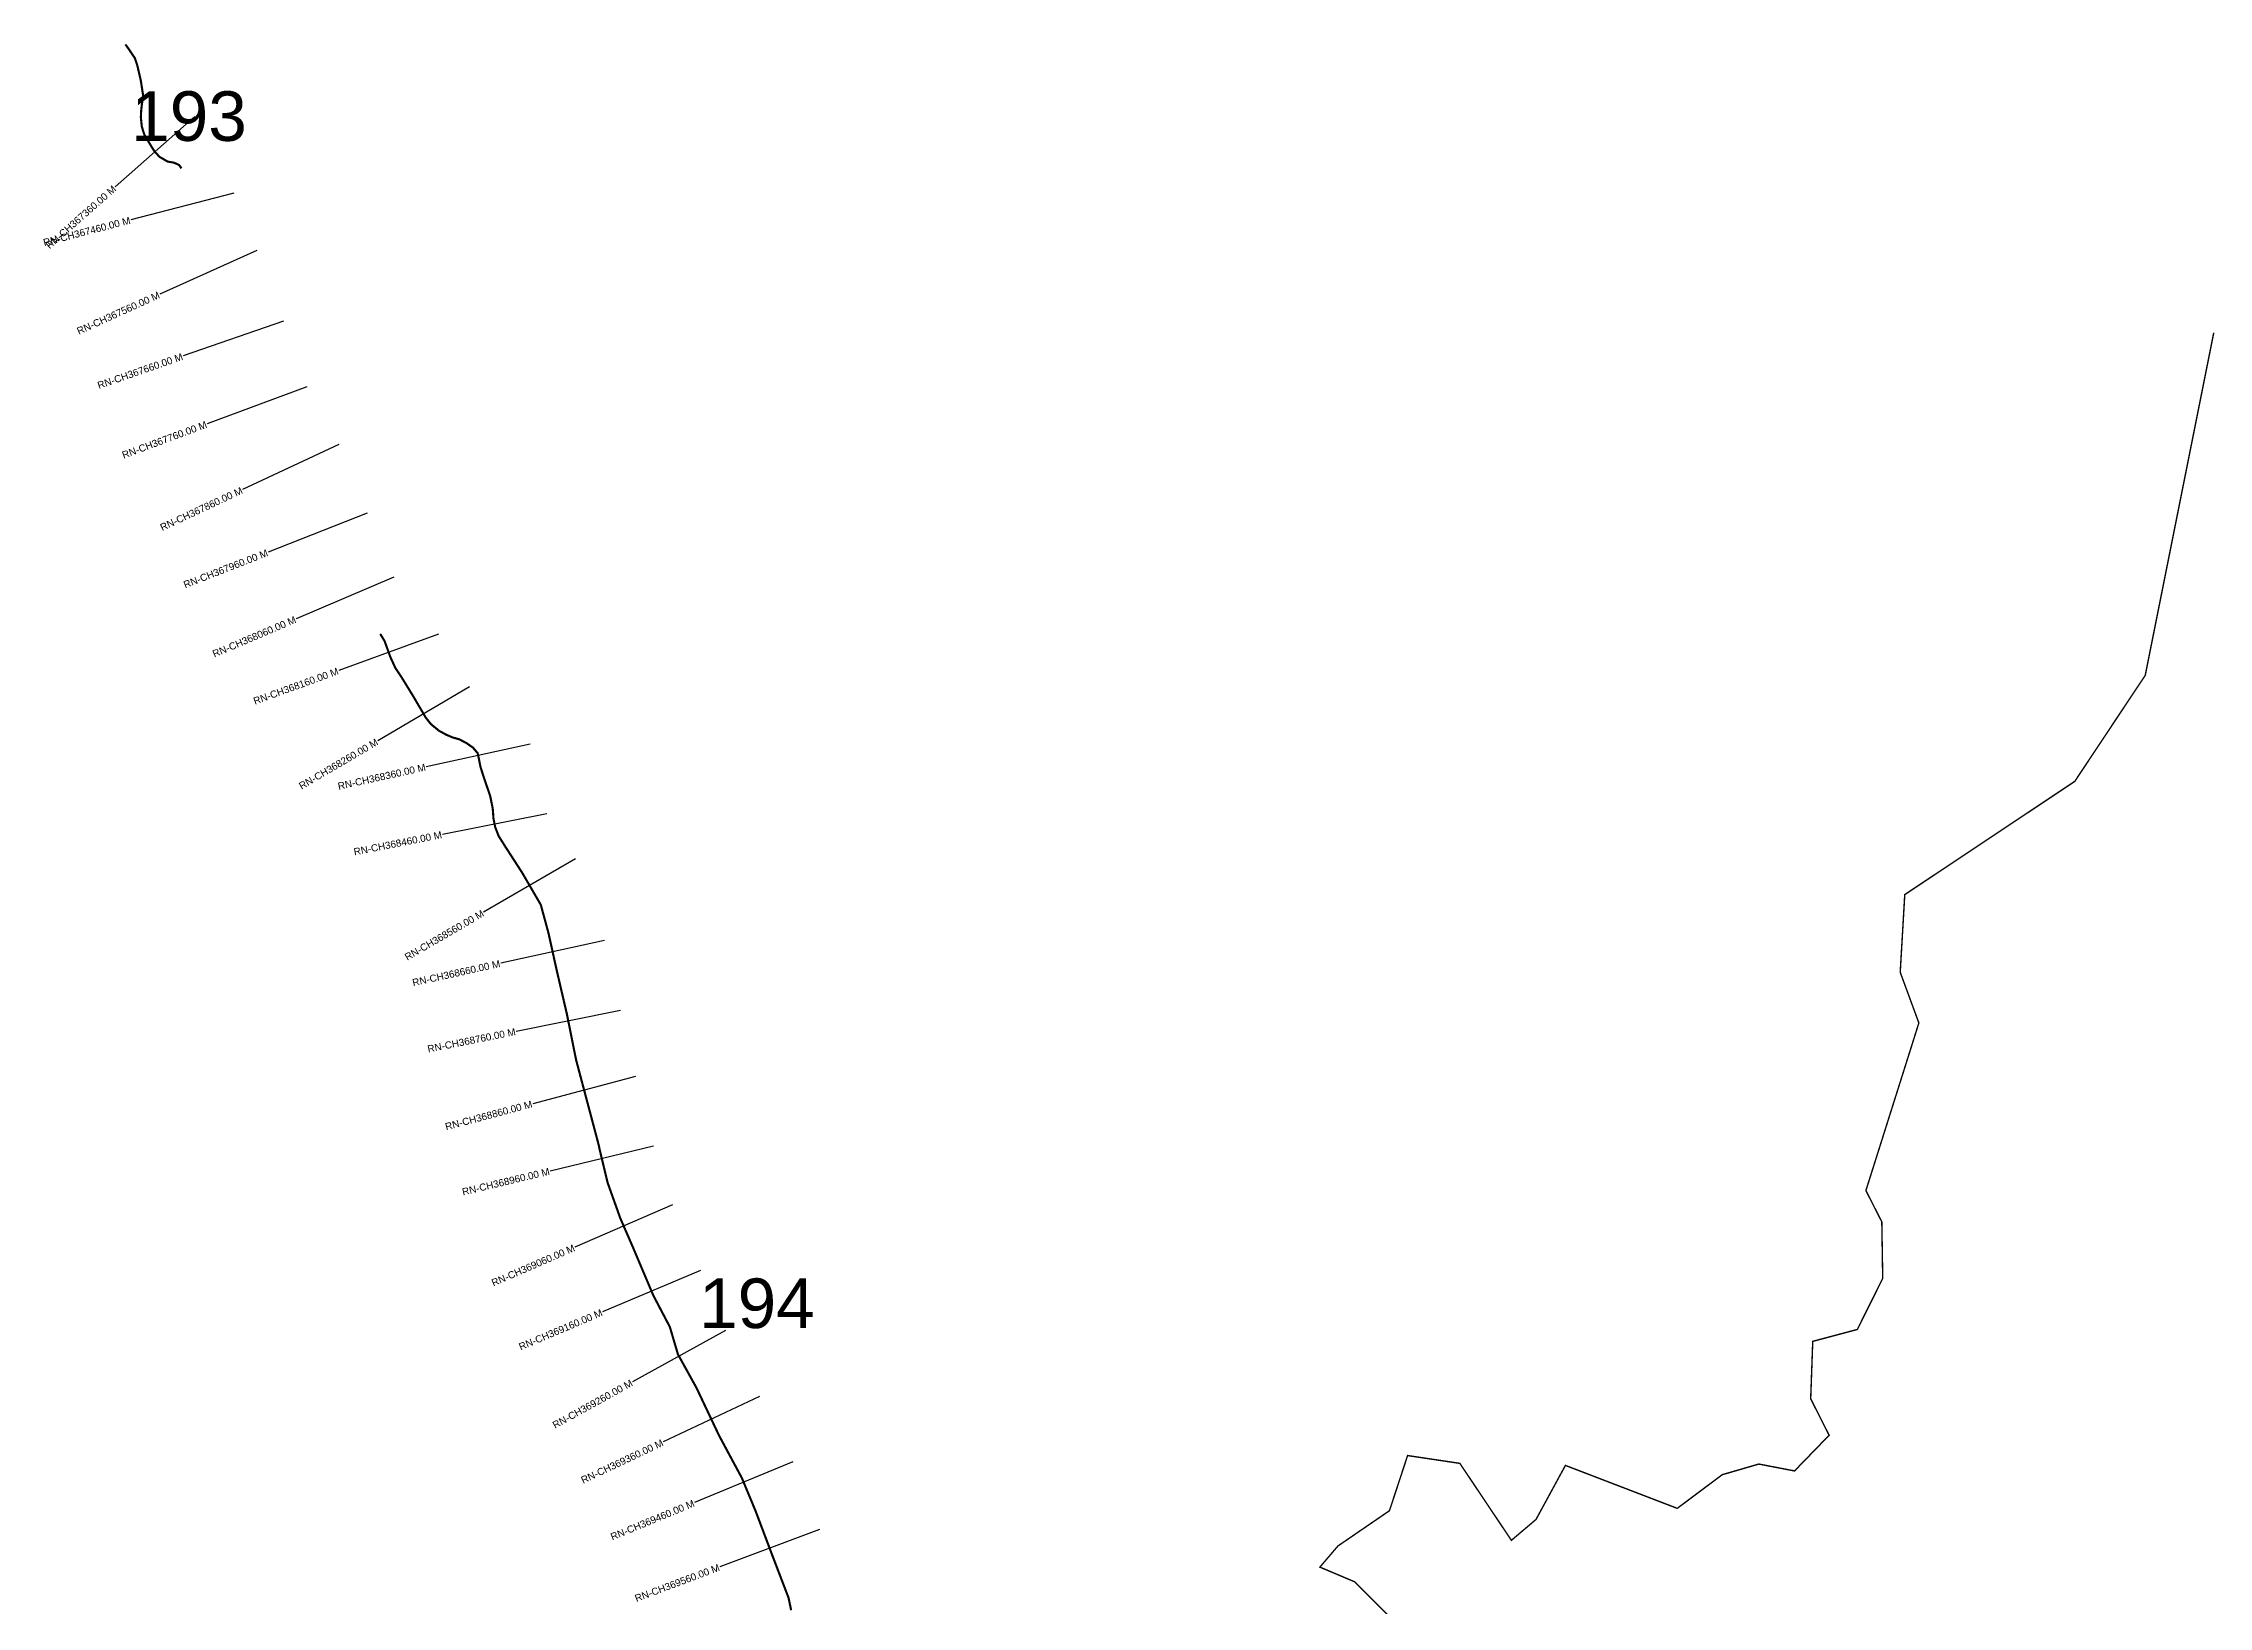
# Model space of a CAD drawing. Header units: metres. Extents: x 298833 to 304942, y 1965104 to 1969260.
# Drawn here: x 298833 to 301888, y 1966945 to 1969151 of the extents above; entities that cross this region are included whole.
import ezdxf
from ezdxf.enums import TextEntityAlignment as Align

# ---------------------------------------------------------------- set-up
doc = ezdxf.new("R2010")
doc.units = ezdxf.units.M
doc.header["$MEASUREMENT"] = 0
for name, color, linetype in [('CS', 134, 'Continuous'), ('CSMark', 6, 'Continuous'), ('NATURALLY PROTECTED', 3, 'Continuous')]:
    doc.layers.add(name, color=color, linetype=linetype)
doc.styles.get("Standard").update_dxf_attribs({"font": 'arial.ttf'})

msp = doc.modelspace()

# ---------------------------------------------------------------- linework, layer by layer
at = {"color": 6, "const_width": 2}
msp.add_lwpolyline([(300749.8, 1966913.3), (300683.3, 1966980.2), (300634.1, 1967001), (300659.5, 1967030.8), (300732.2, 1967080.6), (300757.8, 1967158.4), (300831.5, 1967147.4), (300904.2, 1967038.8), (300938.9, 1967068.2), (300980.4, 1967144.5), (301138.2, 1967083.9), (301201.6, 1967131.4), (301253.3, 1967146.4), (301303.6, 1967136.7), (301352.4, 1967187), (301326.4, 1967238.6), (301329.3, 1967319.5), (301392.2, 1967336.3), (301428, 1967408.3), (301426.8, 1967483.6), (301426.8, 1967488), (301404.3, 1967532.3), (301479, 1967768.7), (301452.7, 1967840.2), (301459.1, 1967949.8), (301698.9, 1968109.5), (301798.3, 1968259.1), (301895, 1968742.6)], dxfattribs=at)
at = {"layer": 'CS'}
for p, q in [((299047, 1969047.5), (298934.5, 1968948.2)), ((299102, 1968939.6), (298956.9, 1968901.7)), ((299134.3, 1968858.7), (298997.7, 1968796.8)), ((299172.3, 1968758.9), (299030.6, 1968709.7)), ((299205, 1968666.1), (299064.4, 1968613.8)), ((299250.4, 1968584.7), (299114.5, 1968521.1)), ((299290.1, 1968487.7), (299150.4, 1968433)), ((299328, 1968397.5), (299190, 1968338.8)), ((299391, 1968317.2), (299250, 1968265.9)), ((299434.4, 1968242.8), (299305.1, 1968166.7)), ((299520, 1968162.2), (299373.5, 1968129.9)), ((299543.5, 1968063.7), (299396.4, 1968034.6)), ((299584, 1968000.4), (299454.4, 1967924.9)), ((299625, 1967885.2), (299478.6, 1967852.9)), ((299647.4, 1967786.2), (299500.3, 1967756.8)), ((299668.6, 1967693.4), (299523.7, 1967654.8)), ((299694.1, 1967594.7), (299548.2, 1967559.8)), ((299720.7, 1967512.3), (299583.2, 1967452.4)), ((299760.3, 1967419.7), (299622.2, 1967361.1)), ((299795.6, 1967335), (299664.3, 1967262.3)), ((299843.4, 1967241.9), (299707.9, 1967177.7)), ((299890.5, 1967149.5), (299751.9, 1967092)), ((299928, 1967054.2), (299787.6, 1967001.3))]:
    msp.add_line(p, q, dxfattribs=at)
at = {"layer": 'NATURALLY PROTECTED', "const_width": 3, "flags": 128}
for points in [[(298949.2, 1969149.3), (298949.9, 1969148.2), (298953.2, 1969143.6), (298962.3, 1969130.2), (298965.7, 1969120.4), (298970.7, 1969099.1), (298972.9, 1969085.3), (298974.2, 1969076.5), (298972.5, 1969065.6), (298971.5, 1969057.3), (298970.9, 1969046.8), (298972.2, 1969033.5), (298975.9, 1969021.7), (298989.4, 1968999.4), (298997.1, 1968990.7), (299008.8, 1968983.9), (299017.7, 1968982.4), (299024.9, 1968979.1), (299028.2, 1968974.3)], [(299308.2, 1968317.3), (299309.5, 1968316.1), (299314.8, 1968307.3), (299322.9, 1968284.9), (299329.9, 1968269.6), (299339, 1968255.9), (299355.4, 1968229.2), (299372.6, 1968199.8), (299379.9, 1968190.5), (299391.4, 1968181), (299401.4, 1968175.5), (299411, 1968171.4), (299419.8, 1968169), (299430.2, 1968163.6), (299439.3, 1968157.2), (299446, 1968149.4), (299447.4, 1968143.1), (299450.1, 1968129.5), (299456.2, 1968110.8), (299463.7, 1968088.9), (299467.3, 1968071.2), (299468.3, 1968057.3), (299470.7, 1968045.2), (299475.6, 1968032.4), (299486.1, 1968015.8), (299508.6, 1967981), (299535.1, 1967935.4), (299546, 1967895.2), (299557.6, 1967842.7), (299571.9, 1967781.2), (299584.9, 1967716.5), (299616.7, 1967596.8), (299618.2, 1967589.7), (299629.3, 1967543.5), (299647.3, 1967493), (299664.5, 1967453.5), (299693.8, 1967384.3), (299717.2, 1967339.7), (299728.5, 1967301.3), (299754.6, 1967254.1), (299786.7, 1967186.3), (299818.7, 1967126.8), (299838.2, 1967079.8), (299861.5, 1967018), (299877.9, 1966975.1), (299884.6, 1966957.6), (299888.2, 1966940.2)]]:
    msp.add_lwpolyline(points, dxfattribs=at)

# ---------------------------------------------------------------- texts
at = {"char_height": 70, "attachment_point": 1}
for s, insert in [('193', (298957.3, 1969083.1)), ('194', (299758.4, 1967408.2))]:
    msp.add_mtext_dynamic_manual_height_columns(s, width=95.172, gutter_width=1, heights=[0], dxfattribs=dict(at, insert=insert))
at = {"layer": 'CSMark'}
for s, rotation, p in [('RN-CH367360.00 M', 41.4217, (298933.8, 1968947.5)), ('RN-CH367460.00 M', 14.642, (298955.9, 1968901.4)), ('RN-CH367560.00 M', 24.3855, (298996.7, 1968796.4)), ('RN-CH367660.00 M', 19.1507, (299029.7, 1968709.3)), ('RN-CH367760.00 M', 20.4016, (299063.5, 1968613.5)), ('RN-CH367860.00 M', 25.0598, (299113.6, 1968520.7)), ('RN-CH367960.00 M', 21.4093, (299149.5, 1968432.6)), ('RN-CH368060.00 M', 23.0594, (299189.1, 1968338.4)), ('RN-CH368160.00 M', 19.9763, (299249.1, 1968265.6)), ('RN-CH368260.00 M', 30.4747, (299304.2, 1968166.2)), ('RN-CH368360.00 M', 12.4141, (299372.5, 1968129.7)), ('RN-CH368460.00 M', 11.1722, (299395.4, 1968034.5)), ('RN-CH368560.00 M', 30.2181, (299453.6, 1967924.4)), ('RN-CH368660.00 M', 12.4577, (299477.6, 1967852.7)), ('RN-CH368760.00 M', 11.3168, (299499.4, 1967756.6)), ('RN-CH368860.00 M', 14.8784, (299522.7, 1967654.6)), ('RN-CH368960.00 M', 13.4458, (299547.3, 1967559.6)), ('RN-CH369060.00 M', 23.5336, (299582.3, 1967452)), ('RN-CH369160.00 M', 22.9894, (299621.3, 1967360.7)), ('RN-CH369260.00 M', 28.9748, (299663.5, 1967261.8)), ('RN-CH369360.00 M', 25.3482, (299707, 1967177.2)), ('RN-CH369460.00 M', 22.5439, (299751, 1967091.7)), ('RN-CH369560.00 M', 20.6253, (299786.7, 1967001))]:
    msp.add_text(s, height=10, rotation=rotation, dxfattribs=at).set_placement(p, align=Align.MIDDLE_RIGHT)

doc.saveas('drawing.dxf')
